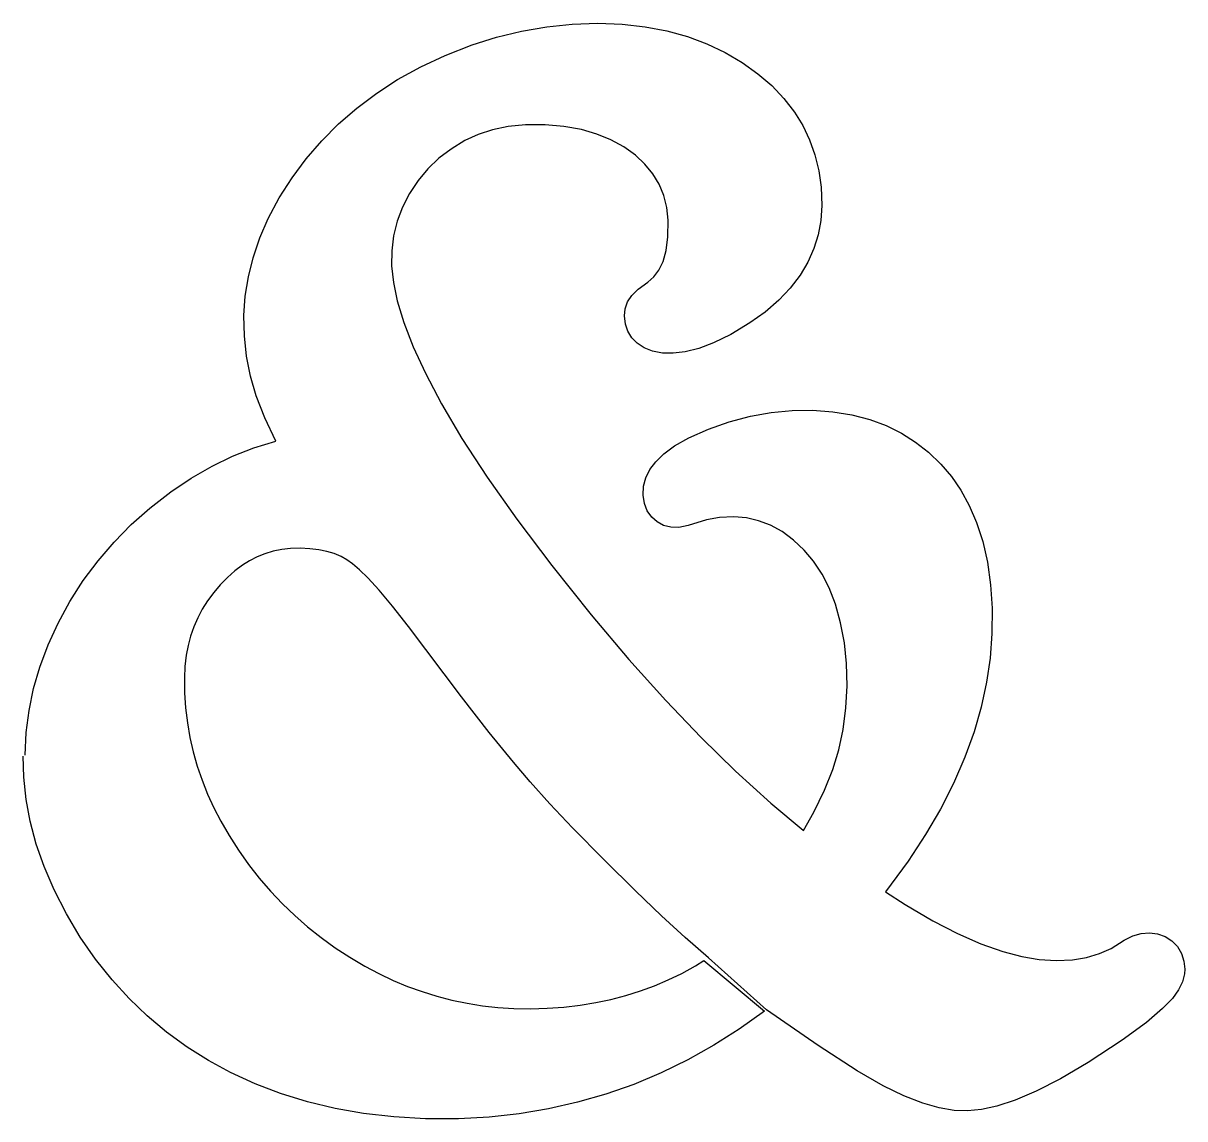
# Model space of a CAD drawing. Header units: metres. Extents: x 17.2 to 113, y 3 to 93.4.
import ezdxf

# ---------------------------------------------------------------- set-up
doc = ezdxf.new("R2010")
doc.units = ezdxf.units.M

msp = doc.modelspace()

# ---------------------------------------------------------------- linework, layer by layer
at = {"linetype": 'Continuous', "flags": 128}
msp.add_lwpolyline([(17.317167, 32.995113), (17.409422, 34.856663), (17.642588, 36.684765), (18.012817, 38.478802), (18.516273, 40.238228), (19.199167, 42.084194), (20.025862, 43.888996), (20.99906, 45.664692), (22.10693, 47.391548), (23.323395, 49.026207), (24.645672, 50.568199), (26.070976, 52.01704), (27.596529, 53.372269), (29.331144, 54.714108), (31.00672, 55.839031), (32.749401, 56.839649), (34.421116, 57.644241), (36.188557, 58.336098), (37.984211, 58.878494), (37.090702, 60.802036), (36.383404, 62.637054), (35.907925, 64.26033), (35.580807, 65.909439), (35.399239, 67.581848), (35.361164, 69.242775), (35.467552, 70.840775), (35.723724, 72.456413), (36.112759, 74.014343), (36.673637, 75.653938), (37.371288, 77.252457), (38.276344, 78.949852), (39.33017, 80.611511), (40.499958, 82.183266), (41.781101, 83.664467), (43.168987, 85.054527), (44.671551, 86.362717), (46.315712, 87.597183), (48.038616, 88.70784), (49.953121, 89.762642), (51.961399, 90.701111), (54.176559, 91.568748), (56.202751, 92.210846), (58.258457, 92.713593), (60.340843, 93.074478), (62.447067, 93.29097), (64.555908, 93.360634), (66.565163, 93.286827), (68.472687, 93.074936), (70.239143, 92.738594), (71.963913, 92.261116), (73.542473, 91.675117), (75.071289, 90.949265), (76.453857, 90.135384), (77.767807, 89.197418), (78.90403, 88.216583), (79.907028, 87.161026), (80.774612, 86.032288), (81.460258, 84.914177), (82.024246, 83.734947), (82.46479, 82.495857), (82.780136, 81.198189), (82.968452, 79.843185), (83.027069, 78.335823), (82.940834, 77.088936), (82.721336, 75.904701), (82.375908, 74.782417), (81.871475, 73.64222), (81.238609, 72.572159), (80.428459, 71.502403), (79.49263, 70.510941), (78.368576, 69.538437), (77.106758, 68.638573), (75.530029, 67.690529), (74.100914, 66.987602), (72.874687, 66.529388), (71.770042, 66.253578), (70.770393, 66.136711), (69.898109, 66.159912), (69.05957, 66.324303), (68.371338, 66.596451), (67.803116, 66.96331), (67.360619, 67.407547), (67.025986, 67.94915), (66.826248, 68.546471), (66.751961, 69.231674), (66.811722, 69.81366), (67.009155, 70.368309), (67.3619, 70.911491), (67.879585, 71.432991), (68.679016, 72.005287), (69.171944, 72.43676), (69.588158, 72.990036), (69.93557, 73.713951), (70.188171, 74.621567), (70.331924, 75.7565), (70.350449, 77.109825), (70.235603, 78.171616), (69.98954, 79.161118), (69.610077, 80.082153), (69.095024, 80.938484), (68.4422, 81.733963), (67.649399, 82.472313), (66.693024, 83.165581), (65.62606, 83.754761), (64.484512, 84.2211), (63.212906, 84.585472), (61.750946, 84.845642), (60.197254, 84.974785), (58.586189, 84.975121), (57.158489, 84.83371), (55.857944, 84.561745), (54.684692, 84.176704), (53.593563, 83.676292), (52.453362, 82.986504), (51.446899, 82.220207), (50.536507, 81.354836), (49.724945, 80.388512), (49.015465, 79.320274), (48.434696, 78.195114), (47.996513, 77.035103), (47.701473, 75.835808), (47.550133, 74.592773), (47.542255, 73.355995), (47.692173, 71.975746), (48.012032, 70.458488), (48.553738, 68.668442), (49.324257, 66.673271), (50.331757, 64.484795), (51.655361, 61.977776), (53.344376, 59.120983), (55.417961, 55.931602), (57.868866, 52.452869), (60.752254, 48.632076), (64.000122, 44.56678), (67.117722, 40.87891), (70.161568, 37.490192), (73.081917, 34.441643), (75.909363, 31.682831), (78.823372, 29.040575), (81.505356, 26.790455), (81.475319, 26.814699), (81.534271, 26.76716), (82.380333, 28.278109), (83.25872, 30.097666), (83.930351, 31.795361), (84.425613, 33.417583), (84.788048, 35.099522), (85.022545, 36.896278), (85.115181, 38.713444), (85.071266, 40.561405), (84.898727, 42.248867), (84.585068, 43.912514), (84.152557, 45.435658), (83.629646, 46.790955), (83.050484, 47.928516), (82.357788, 48.980782), (81.585938, 49.898762), (80.698334, 50.729897), (79.749161, 51.427589), (78.808533, 51.950615), (77.823616, 52.331356), (76.812012, 52.561291), (75.770317, 52.646389), (74.592995, 52.592373), (73.515778, 52.407825), (72.01226, 51.927376), (71.230827, 51.773979), (70.589424, 51.785938), (69.979721, 51.940411), (69.447426, 52.222336), (69.002846, 52.614902), (68.635536, 53.139175), (68.393402, 53.750462), (68.289116, 54.42807), (68.334442, 55.177658), (68.520798, 55.874428), (68.849602, 56.544327), (69.331429, 57.195572), (70.010742, 57.856068), (70.891212, 58.499981), (72.07225, 59.166157), (73.684883, 59.87862), (75.395279, 60.482273), (77.137894, 60.946888), (78.868294, 61.258663), (80.582642, 61.420658), (82.265541, 61.437813), (83.955757, 61.313942), (85.499557, 61.061371), (86.990509, 60.669796), (88.333923, 60.170284), (89.618744, 59.536766), (90.759857, 58.8195), (91.840012, 57.9758), (92.854446, 57.001045), (93.734734, 55.966591), (94.501175, 54.856342), (95.197739, 53.595417), (95.805885, 52.180862), (96.309372, 50.61364), (96.69503, 48.899513), (96.953476, 47.049923), (97.079041, 45.117409), (97.07193, 43.014545), (96.920486, 40.993313), (96.632141, 39.008209), (96.184372, 36.939297), (95.600014, 34.912601), (94.842659, 32.813526), (93.90049, 30.651062), (92.824379, 28.544266), (91.594231, 26.441023), (90.142906, 24.244091), (88.285286, 21.72967), (89.917595, 20.664448), (92.178177, 19.325832), (94.215775, 18.272003), (96.152542, 17.424152), (97.955513, 16.79044), (99.528572, 16.379881), (100.972961, 16.1392), (102.354469, 16.052172), (103.713013, 16.118227), (104.880997, 16.312164), (105.941505, 16.62674), (106.90625, 17.057314), (107.980827, 17.726379), (108.703659, 18.095095), (109.375893, 18.289196), (110.078911, 18.340464), (110.733147, 18.254662), (111.368393, 18.02721), (111.9179, 17.673588), (112.367462, 17.207994), (112.702888, 16.644604), (112.909996, 15.997645), (112.974976, 15.334713), (112.950821, 14.960966), (112.789696, 14.302962), (112.461517, 13.62232), (111.952042, 12.918973), (111.142448, 12.082325), (109.80838, 10.952573), (107.799553, 9.489478), (105.016724, 7.64777), (102.723709, 6.28899), (100.719757, 5.263187), (98.984108, 4.53015), (97.461769, 4.037426), (96.204117, 3.763993), (95.052124, 3.648068), (93.945122, 3.686592), (92.724869, 3.888186), (91.364113, 4.273273), (89.810379, 4.881655), (88.107483, 5.716158), (85.943695, 6.962885), (82.72673, 9.039509), (78.46022, 11.983245), (73.697563, 16.276157), (71.76403, 17.95932), (69.810974, 19.744242), (67.655769, 21.798439), (65.079941, 24.344837), (62.462688, 27.008612), (60.594559, 28.988972), (58.985237, 30.776955), (57.595989, 32.402458), (55.600262, 34.87241), (53.320988, 37.803185), (48.935703, 43.608154), (47.613907, 45.284988), (46.510712, 46.594902), (45.583569, 47.616375), (44.900318, 48.289585), (44.329636, 48.777809), (43.858784, 49.111443), (43.373001, 49.378086), (42.804226, 49.614109), (42.188046, 49.798733), (41.530396, 49.932156), (40.802078, 50.019081), (39.989899, 50.055641), (39.209122, 50.034676), (38.475346, 49.951355), (37.772327, 49.807213), (37.098549, 49.603878), (36.452503, 49.342979), (35.832687, 49.026161), (35.237617, 48.655056), (34.603622, 48.181015), (33.996246, 47.644192), (33.413456, 47.046852), (32.863869, 46.401375), (32.364857, 45.723709), (31.926571, 45.026054), (31.547768, 44.308056), (31.227121, 43.569347), (30.963388, 42.809586), (30.75527, 42.028419), (30.601498, 41.225487), (30.492781, 40.307388), (30.447811, 39.361542), (30.466722, 38.142723), (30.550413, 36.89143), (30.697945, 35.659782), (30.908487, 34.44725), (31.181248, 33.253334), (31.515369, 32.077553), (31.910053, 30.919378), (32.364483, 29.778282), (32.877804, 28.653776), (33.449234, 27.545349), (34.137878, 26.353899), (34.912163, 25.150951), (35.746201, 23.975883), (36.627056, 22.849062), (37.554676, 21.770531), (38.529022, 20.740347), (39.549992, 19.758591), (40.617546, 18.825321), (41.731625, 17.940605), (42.89217, 17.104511), (44.099094, 16.317081), (45.345806, 15.582466), (46.501865, 14.970658), (47.673607, 14.416974), (48.861065, 13.921591), (50.064293, 13.484692), (51.283337, 13.106448), (52.518261, 12.787036), (53.769093, 12.526642), (55.035889, 12.325443), (56.318714, 12.183626), (57.617607, 12.101352), (59.000492, 12.079157), (60.372513, 12.117377), (61.738167, 12.214573), (63.095695, 12.373035), (64.393692, 12.585646), (65.631767, 12.847559), (66.858757, 13.167632), (68.086197, 13.552121), (69.238861, 13.97723), (70.365166, 14.456775), (71.472351, 14.992745), (72.611015, 15.613894), (73.296646, 16.059799), (78.29686, 11.883132), (76.217201, 10.399435), (74.117264, 9.059487), (71.967949, 7.85244), (69.769714, 6.778456), (67.52314, 5.837704), (65.228638, 5.030334), (62.886692, 4.356522), (60.497849, 3.816421), (58.062546, 3.410192), (55.581341, 3.13799), (53.054646, 2.999992), (50.342087, 3.000768), (47.726261, 3.15114), (45.221951, 3.443249), (42.894577, 3.854983), (40.591915, 4.406402), (38.383568, 5.08285), (36.290936, 5.877888), (34.264694, 6.808881), (32.437256, 7.801976), (30.67494, 8.916407), (28.983446, 10.15179), (27.381693, 11.493143), (25.884085, 12.92572), (24.490131, 14.447396), (23.116817, 16.166386), (21.860102, 17.981806), (20.7194, 19.891115), (19.698662, 21.885931), (18.871937, 23.814751), (18.229523, 25.662891), (17.726803, 27.549007), (17.393318, 29.343124), (17.200014, 31.169327), (17.153816, 32.895)], dxfattribs=at)

doc.saveas('drawing.dxf')
